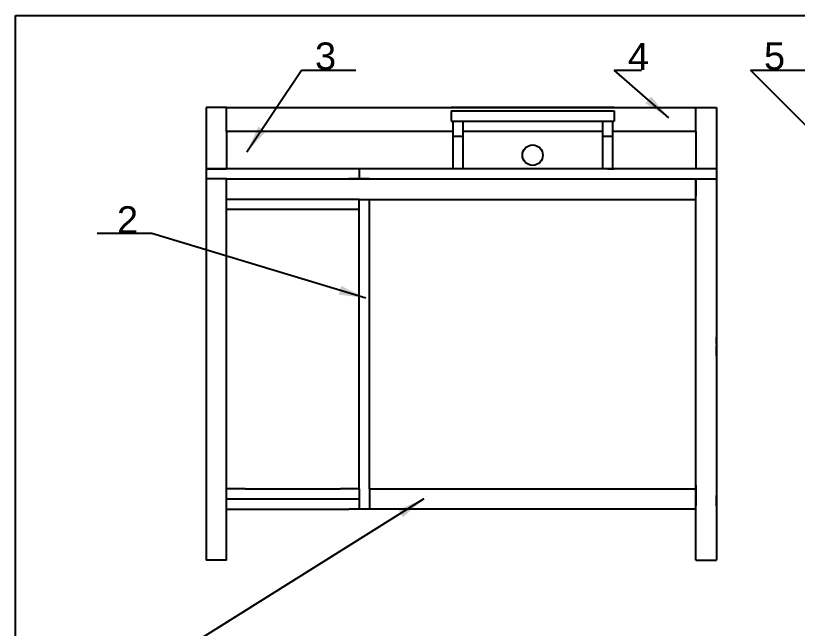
# Model space of a CAD drawing. Header units: inches. Extents: x -14 to 106, y -120 to 40.
# Drawn here: x -14 to 43.5, y -5 to 40 of the extents above; entities that cross this region are included whole.
import ezdxf

# ---------------------------------------------------------------- set-up
doc = ezdxf.new("R2010")
doc.units = ezdxf.units.IN
doc.header["$MEASUREMENT"] = 0
doc.layers.get('0').update_dxf_attribs({"lineweight": 25})
doc.styles.add('QCADDimTextStyle', font='txt')
doc.styles.add('textstyle20', font='')
doc.styles.add('textstyle21', font='')
doc.styles.add('textstyle22', font='')
doc.styles.add('textstyle23', font='')
doc.styles.get('textstyle20').set_extended_font_data('Arial')
doc.styles.get('textstyle21').set_extended_font_data('Arial')
doc.styles.get('textstyle22').set_extended_font_data('Arial')
doc.styles.get('textstyle23').set_extended_font_data('Arial')
doc.dimstyles.new('QCADDimStyle', dxfattribs={"dimscale": 16, "dimtxt": 0.125, "dimasz": 0.125, "dimexe": 0.0625, "dimexo": 0.03125, "dimgap": 0.03125, "dimtad": 1, "dimtoh": 1, "dimdec": 4, "dimzin": 0, "dimdsep": 46, "dimtxsty": 'QCADDimTextStyle', "dimcen": 0.09, "dimadec": 0, "dimazin": 0, "dimtfac": 1, "dimtdec": 4, "dimtofl": 0, "dimtmove": 0, "dimatfit": 3, "dimfxl": 1, "dimtolj": 1, "dimtzin": 0, "dimarcsym": 0})

# ---------------------------------------------------------------- blocks, each defined once
blk = doc.blocks.new('cartouche_ANSI_A')
for p, q in [((0, 10), (7.5, 10)), ((0, 0), (0, 10))]:
    blk.add_line(p, q)

msp = doc.modelspace()

# ---------------------------------------------------------------- linework, layer by layer
for p, q in [((1.5, 33.25), (0, 33.25)), ((0, 33.25), (0, 28.75)), ((1.5, 33.25), (36, 33.25)), ((1.5, 31.5), (1.5, 33.25)), ((30, 33.25), (18, 33.25)), ((18, 33), (30, 33)), ((18, 33), (18, 32.25)), ((30, 33), (30, 32.25)), ((36, 31.5), (36, 33.25)), ((36, 33.25), (37.5, 33.25)), ((37.5, 33.25), (37.5, 28.75)), ((18, 32.25), (18.125, 32.25)), ((18.125, 32.25), (18.75, 32.25)), ((18.125, 32.25), (18.125, 28.75)), ((18.75, 32.25), (29.25, 32.25)), ((18.875, 32.25), (18.875, 28.75)), ((29.125, 32.25), (29.125, 28.75)), ((29.25, 32.25), (30, 32.25)), ((29.875, 32.25), (29.875, 28.75)), ((18.125, 31.5), (1.5, 31.5)), ((1.5, 31.5), (1.5, 28.75)), ((18.875, 31.125), (18.125, 31.125)), ((23, 31.5), (18.875, 31.5)), ((29.125, 31.5), (18.875, 31.5)), ((29.125, 31.5), (25, 31.5)), ((29.875, 31.125), (29.125, 31.125)), ((36, 31.5), (29.875, 31.5)), ((36, 31.5), (36, 28.75)), ((11.25, 28.75), (0, 28.75)), ((0, 28.75), (0, 28)), ((0, 28.75), (1.5, 28.75)), ((37.5, 28.75), (11.25, 28.75)), ((11.25, 28.75), (11.25, 28)), ((29.5, 28.75), (30, 28.75)), ((37.5, 28.75), (37.5, 0)), ((0, 28.25), (0, 0)), ((1.5, 28), (0, 28)), ((1.5, 0), (1.5, 28)), ((1.5, 28), (37.5, 28)), ((1.5, 26.75), (1.5, 28)), ((12, 28), (10.5, 28)), ((12, 28), (36, 28)), ((36, 0), (36, 28)), ((36, 28), (37.5, 28)), ((36, 28), (36, 26.75)), ((11.25, 26.5), (1.5, 26.5)), ((11.25, 5.25), (11.25, 26.5)), ((11.25, 26.5), (12, 26.5)), ((12, 5.25), (12, 26.5)), ((12, 26.5), (36, 26.5)), ((11.25, 25.75), (1.5, 25.75)), ((37.5, 15.875), (37.5, 16.375)), ((37.5, 15), (37.5, 15.75)), ((2.875, 5.25), (1.5, 5.25)), ((2.875, 5.25), (9.875, 5.25)), ((11.25, 5.25), (9.875, 5.25)), ((11.25, 5.25), (11.25, 3.75)), ((12, 5.25), (36, 5.25)), ((12, 5.25), (12, 3.75)), ((36, 5.5), (36, 4)), ((0, 4.75), (0, 4)), ((37.5, 4), (37.5, 4.75)), ((1.5, 4.5), (11.25, 4.5)), ((1.5, 3.75), (10.5, 3.75)), ((36, 3.75), (10.5, 3.75)), ((1.5, 0), (0, 0)), ((36, 0), (37.5, 0))]:
    msp.add_line(p, q)
msp.add_circle((24, 29.75), 0.75)

# ---------------------------------------------------------------- block references
at = {"xscale": 16, "yscale": 16}
msp.add_blockref('cartouche_ANSI_A', (-14, -120), dxfattribs=at)

# ---------------------------------------------------------------- texts
at = {"char_height": 2}
for s, insert, attachment_point, style in [('3', (8, 36), 7, 'textstyle21'), ('4', (31, 36), 7, 'textstyle22'), ('5', (41, 36), 7, 'textstyle23'), ('2', (-5, 24), 9, 'textstyle20')]:
    msp.add_mtext(s, dxfattribs=dict(at, insert=insert, attachment_point=attachment_point, style=style))

# ---------------------------------------------------------------- leaders
for points in [[(3, 30), (7, 36), (11, 36)], [(34, 32.5), (30, 36), (32, 36)], [(50.5, 25.5), (40, 36), (44, 36)], [(11.75, 19.25), (-4, 24), (-8, 24)], [(16, 4.5), (-4, -8), (-8, -8)]]:
    msp.add_leader(points, dimstyle='QCADDimStyle')

doc.saveas('drawing.dxf')
